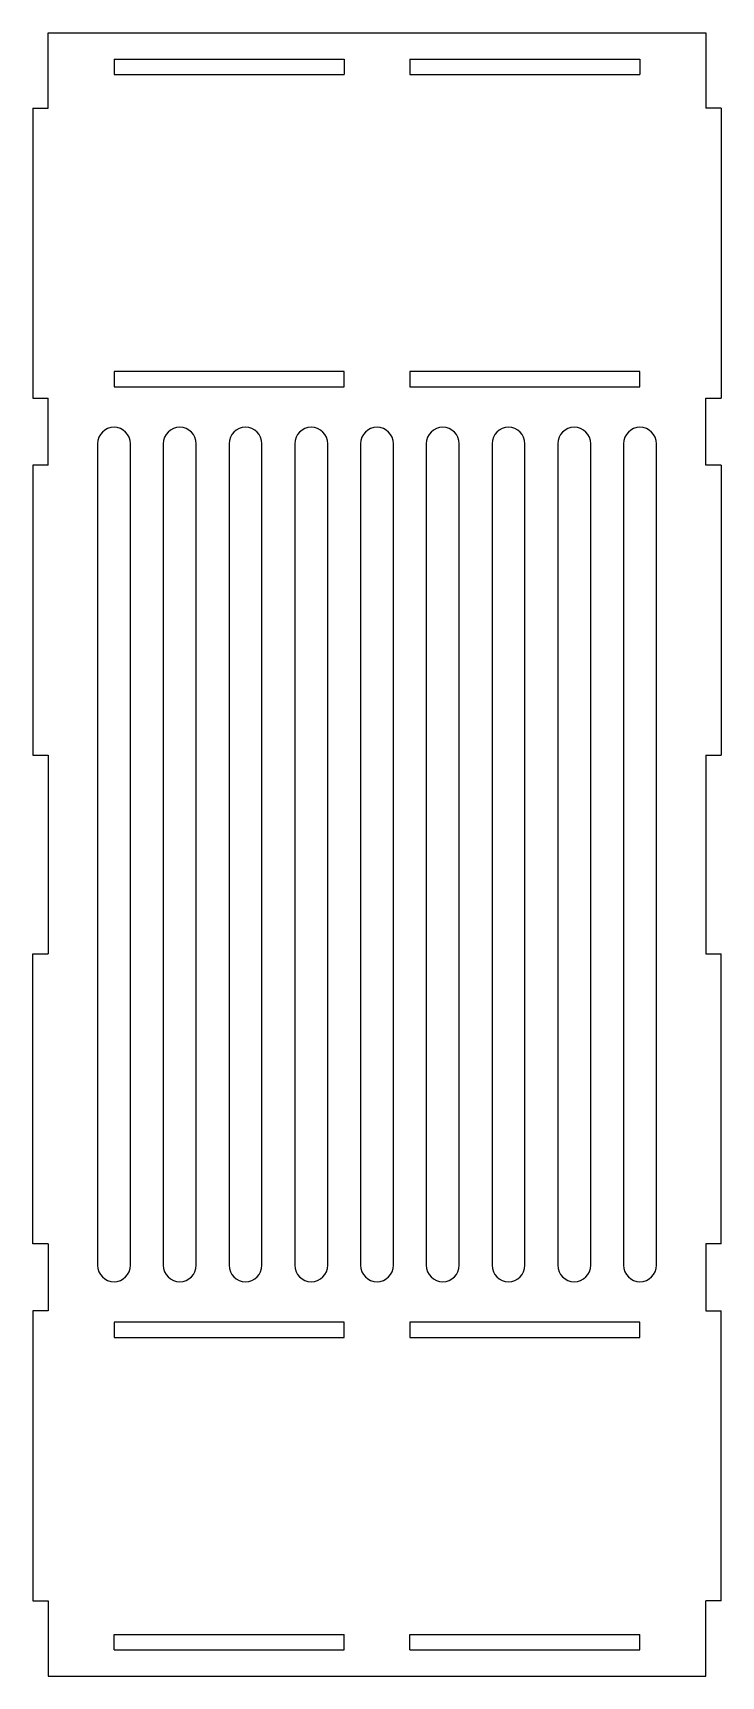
# Model space of a CAD drawing. Header units: millimetres. Extents: x -3 to 130, y -159 to 159.
import ezdxf

# ---------------------------------------------------------------- set-up
doc = ezdxf.new("R2010")
doc.units = ezdxf.units.MM

msp = doc.modelspace()

# ---------------------------------------------------------------- linework, layer by layer
at = {"color": 7, "linetype": 'Continuous', "lineweight": 25}
for p, q in [((0, 144.2212), (0, 158.75)), ((0, 158.75), (127, 158.75)), ((127, 158.75), (127, 144.2212)), ((12.7, 153.67), (57.15, 153.67)), ((12.7, 153.67), (12.7, 150.6982)), ((57.15, 153.67), (57.15, 150.6982)), ((69.85, 153.67), (114.3, 153.67)), ((69.85, 153.67), (69.85, 150.6982)), ((114.3, 153.67), (114.3, 150.6982)), ((12.7, 150.6982), (57.15, 150.6982)), ((69.85, 150.6982), (114.3, 150.6982)), ((-2.9718, 144.2212), (-2.9718, 88.1761)), ((-2.9718, 144.2212), (0, 144.2212)), ((129.9718, 144.2212), (127, 144.2212)), ((129.9718, 144.2212), (129.9718, 88.1761)), ((57.15, 93.345), (12.7, 93.345)), ((12.7, 93.345), (12.7, 90.3732)), ((57.15, 90.3732), (57.15, 93.345)), ((114.3, 93.345), (69.85, 93.345)), ((69.85, 93.345), (69.85, 90.3732)), ((114.3, 90.3732), (114.3, 93.345)), ((12.7, 90.3732), (57.15, 90.3732)), ((69.85, 90.3732), (114.3, 90.3732)), ((-2.9718, 88.1761), (0, 88.1761)), ((0, 75.2221), (0, 88.1761)), ((127, 88.1761), (129.9718, 88.1761)), ((127, 75.2221), (127, 88.1761)), ((9.525, 79.375), (9.525, -79.375)), ((15.875, -79.375), (15.875, 79.375)), ((22.225, 79.375), (22.225, -79.375)), ((28.575, -79.375), (28.575, 79.375)), ((34.925, 79.375), (34.925, -79.375)), ((41.275, -79.375), (41.275, 79.375)), ((47.625, 79.375), (47.625, -79.375)), ((53.975, -79.375), (53.975, 79.375)), ((60.325, 79.375), (60.325, -79.375)), ((66.675, -79.375), (66.675, 79.375)), ((73.025, 79.375), (73.025, -79.375)), ((79.375, -79.375), (79.375, 79.375)), ((85.725, 79.375), (85.725, -79.375)), ((92.075, -79.375), (92.075, 79.375)), ((98.425, 79.375), (98.425, -79.375)), ((104.775, -79.375), (104.775, 79.375)), ((111.125, 79.375), (111.125, -79.375)), ((117.475, -79.375), (117.475, 79.375)), ((-2.9718, 75.2221), (-2.9718, 19.177)), ((0, 75.2221), (-2.9718, 75.2221)), ((129.9718, 75.2221), (127, 75.2221)), ((129.9718, 75.2221), (129.9718, 19.177)), ((-2.9718, 19.177), (0, 19.177)), ((0, 19.177), (0, -19.177)), ((127, 19.177), (129.9718, 19.177)), ((127, 19.177), (127, -19.177)), ((-2.9718, -75.2221), (-2.9718, -19.177)), ((-2.9718, -19.177), (0, -19.177)), ((127, -19.177), (129.9718, -19.177)), ((129.9718, -75.2221), (129.9718, -19.177)), ((0, -75.2221), (-2.9718, -75.2221)), ((0, -75.2221), (0, -88.1761)), ((129.9718, -75.2221), (127, -75.2221)), ((127, -75.2221), (127, -88.1761)), ((-2.9718, -88.1761), (-2.9718, -144.2212)), ((0, -88.1761), (-2.9718, -88.1761)), ((127, -88.1761), (129.9718, -88.1761)), ((129.9718, -144.2212), (129.9718, -88.1761)), ((57.15, -90.3732), (12.7, -90.3732)), ((12.7, -90.3732), (12.7, -93.345)), ((57.15, -93.345), (57.15, -90.3732)), ((114.3, -90.3732), (69.85, -90.3732)), ((69.85, -90.3732), (69.85, -93.345)), ((114.3, -93.345), (114.3, -90.3732)), ((12.7, -93.345), (57.15, -93.345)), ((69.85, -93.345), (114.3, -93.345)), ((-2.9718, -144.2212), (0, -144.2212)), ((0, -144.2212), (0, -158.75)), ((129.9718, -144.2212), (127, -144.2212)), ((127, -158.75), (127, -144.2212)), ((12.7, -150.6982), (57.15, -150.6982)), ((12.7, -153.67), (12.7, -150.6982)), ((57.15, -153.67), (57.15, -150.6982)), ((69.85, -150.6982), (114.3, -150.6982)), ((69.85, -153.67), (69.85, -150.6982)), ((114.3, -153.67), (114.3, -150.6982)), ((12.7, -153.67), (57.15, -153.67)), ((69.85, -153.67), (114.3, -153.67)), ((0, -158.75), (127, -158.75))]:
    msp.add_line(p, q, dxfattribs=at)
for centre, start, end in [((12.7, 79.375), 0, 180), ((25.4, 79.375), 0, 180), ((38.1, 79.375), 0, 180), ((63.5, 79.375), 0, 180), ((76.2, 79.375), 0, 180), ((88.9, 79.375), 0, 180), ((101.6, 79.375), 0, 180), ((114.3, 79.375), 0, 180), ((50.8, 79.375), 0, 180), ((12.7, -79.375), 180, 0), ((25.4, -79.375), 180, 0), ((38.1, -79.375), 180, 0), ((50.8, -79.375), 180, 0), ((63.5, -79.375), 180, 0), ((76.2, -79.375), 180, 0), ((88.9, -79.375), 180, 0), ((101.6, -79.375), 180, 0), ((114.3, -79.375), 180, 0)]:
    msp.add_arc(centre, 3.175, start, end, dxfattribs=at)

doc.saveas('drawing.dxf')
